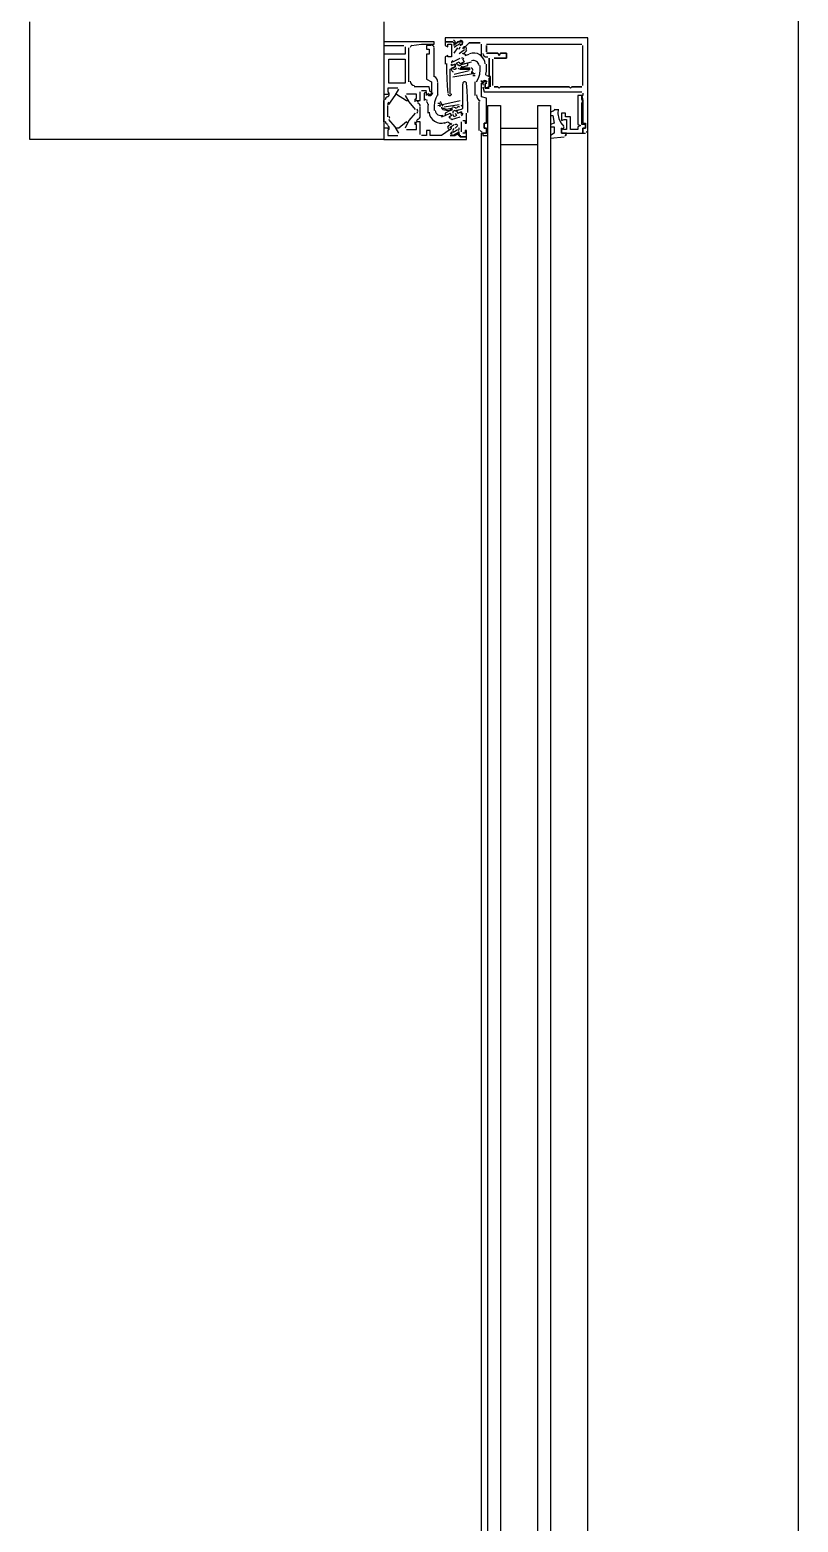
# Model space of a CAD drawing. Header units: millimetres. Extents: x 7649 to 34105, y 3983 to 25377.
# Drawn here: x 8282 to 8607, y 17696 to 18327 of the extents above; entities that cross this region are included whole.
import ezdxf

# ---------------------------------------------------------------- set-up
doc = ezdxf.new("R2010")
doc.units = ezdxf.units.MM

msp = doc.modelspace()

# ---------------------------------------------------------------- linework, layer by layer
at = {"layer": 'GEOMETRY', "color": 7}
for p, q in [((8606.71944, 19536.48056), (8606.71944, 14604.64722)), ((8452.73194, 18322.04306), (8431.56528, 18322.04306)), ((8431.56528, 18322.04306), (8431.56528, 18320.45556)), ((8431.56528, 18320.45556), (8440.03194, 18320.45556)), ((8440.56111, 18319.92639), (8440.56111, 18316.75139)), ((8442.14861, 18305.10972), (8442.14861, 18319.39722)), ((8442.73223, 18319.95111), (8442.67778, 18319.66181)), ((8442.8824, 18320.19376), (8442.73223, 18319.95111)), ((8443.10851, 18320.36784), (8442.8824, 18320.19376)), ((8443.39077, 18320.45144), (8443.10851, 18320.36784)), ((8443.20694, 18320.45556), (8447.44028, 18320.98472)), ((8447.44028, 18320.98472), (8452.73194, 18320.98472)), ((8451.67361, 18320.45556), (8449.55694, 18320.45556)), ((8449.55694, 18320.45556), (8449.55694, 18318.86806)), ((8449.55694, 18318.86806), (8450.61528, 18318.86806)), ((8450.61528, 18318.86806), (8450.61528, 18316.75139)), ((8452.24716, 18320.39318), (8451.93819, 18320.45556)), ((8452.49946, 18320.22307), (8452.24716, 18320.39318)), ((8452.66957, 18319.97077), (8452.49946, 18320.22307)), ((8452.73194, 18319.66181), (8452.66957, 18319.97077)), ((8452.73194, 18320.98472), (8452.73194, 18322.04306)), ((8452.73194, 18307.22639), (8452.73194, 18319.39722)), ((8517.81944, 18323.63056), (8457.49444, 18323.63056)), ((8457.49444, 18323.63056), (8457.49444, 18322.04306)), ((8457.49444, 18322.04306), (8460.66944, 18322.04306)), ((8460.66944, 18322.04306), (8457.49444, 18322.04306)), ((8457.49444, 18322.04306), (8457.49444, 18320.45556)), ((8457.49444, 18320.45556), (8458.55278, 18319.92639)), ((8458.55278, 18319.92639), (8458.55278, 18320.98472)), ((8458.55278, 18320.98472), (8460.14028, 18320.98472)), ((8460.14028, 18320.98472), (8460.14028, 18315.69306)), ((8460.66944, 18322.04306), (8461.72778, 18320.98472)), ((8461.24299, 18322.50985), (8460.93403, 18322.57222)), ((8461.72778, 18320.98472), (8461.19861, 18321.51389)), ((8461.19861, 18321.51389), (8461.19861, 18320.45556)), ((8461.19861, 18320.45556), (8461.19861, 18321.51389)), ((8461.19861, 18317.28056), (8462.78611, 18319.39722)), ((8461.19861, 18317.28056), (8462.78611, 18319.39722)), ((8461.78027, 18321.25142), (8461.21799, 18320.86161)), ((8461.78027, 18321.25142), (8461.21799, 18320.86161)), ((8461.49529, 18322.33974), (8461.24299, 18322.50985)), ((8461.84762, 18320.0108), (8461.28479, 18319.59142)), ((8461.84762, 18320.0108), (8461.28479, 18319.59142)), ((8461.6654, 18322.08744), (8461.49529, 18322.33974)), ((8461.72778, 18321.77847), (8461.6654, 18322.08744)), ((8462.78611, 18322.04306), (8461.72778, 18320.98472)), ((8461.72778, 18320.98472), (8462.78611, 18322.04306)), ((8462.35515, 18321.62202), (8461.78027, 18321.25142)), ((8462.35515, 18321.62202), (8461.78027, 18321.25142)), ((8462.42511, 18320.40933), (8461.84762, 18320.0108)), ((8462.42511, 18320.40933), (8461.84762, 18320.0108)), ((8462.94215, 18321.97312), (8462.35515, 18321.62202)), ((8462.94215, 18321.97312), (8462.35515, 18321.62202)), ((8463.01671, 18320.78662), (8462.42511, 18320.40933)), ((8463.01671, 18320.78662), (8462.42511, 18320.40933)), ((8464.90278, 18322.04306), (8462.78611, 18322.04306)), ((8462.78611, 18322.04306), (8464.90278, 18322.04306)), ((8463.54078, 18322.30441), (8462.94215, 18321.97312)), ((8463.54078, 18322.30441), (8462.94215, 18321.97312)), ((8463.62182, 18321.14229), (8463.01671, 18320.78662)), ((8463.62182, 18321.14229), (8463.01671, 18320.78662)), ((8463.30787, 18317.08829), (8463.89447, 18317.47373)), ((8463.30787, 18317.08829), (8463.89447, 18317.47373)), ((8463.31528, 18318.86806), (8463.84444, 18319.92639)), ((8463.31528, 18318.86806), (8463.84444, 18319.92639)), ((8463.99263, 18322.56372), (8463.7364, 18322.47932)), ((8463.99263, 18322.56372), (8463.7364, 18322.47932)), ((8463.79001, 18321.05165), (8464.05185, 18320.9867)), ((8463.79001, 18321.05165), (8464.05185, 18320.9867)), ((8463.84444, 18320.45556), (8464.90278, 18320.98472)), ((8463.84444, 18320.45556), (8464.90278, 18320.98472)), ((8463.89447, 18317.47373), (8464.46649, 18317.88009)), ((8463.89447, 18317.47373), (8464.46649, 18317.88009)), ((8464.25528, 18322.55863), (8463.99263, 18322.56372)), ((8464.25528, 18322.55863), (8463.99263, 18322.56372)), ((8464.05185, 18320.9867), (8464.31338, 18321.01148)), ((8464.05185, 18320.9867), (8464.31338, 18321.01148)), ((8464.50194, 18322.46825), (8464.25528, 18322.55863)), ((8464.50194, 18322.46825), (8464.25528, 18322.55863)), ((8464.31338, 18321.01148), (8464.55256, 18321.12011)), ((8464.31338, 18321.01148), (8464.55256, 18321.12011)), ((8464.46649, 18317.88009), (8465.02336, 18318.30696)), ((8464.46649, 18317.88009), (8465.02336, 18318.30696)), ((8464.71019, 18322.29678), (8464.50194, 18322.46825)), ((8464.71019, 18322.29678), (8464.50194, 18322.46825)), ((8464.55256, 18321.12011), (8464.74737, 18321.30671)), ((8464.55256, 18321.12011), (8464.74737, 18321.30671)), ((8464.84914, 18322.06554), (8464.71019, 18322.29678)), ((8464.84914, 18322.06554), (8464.71019, 18322.29678)), ((8464.74737, 18321.30671), (8464.86858, 18321.54772)), ((8464.74737, 18321.30671), (8464.86858, 18321.54772)), ((8464.90222, 18321.80826), (8464.84914, 18322.06554)), ((8464.90222, 18321.80826), (8464.84914, 18322.06554)), ((8464.86858, 18321.54772), (8464.90222, 18321.80826)), ((8464.86858, 18321.54772), (8464.90222, 18321.80826)), ((8464.93295, 18319.34972), (8464.90443, 18319.08146)), ((8464.93295, 18319.34972), (8464.90443, 18319.08146)), ((8465.04568, 18319.587), (8464.93295, 18319.34972)), ((8465.04568, 18319.587), (8464.93295, 18319.34972)), ((8465.02336, 18318.30696), (8465.56455, 18318.75392)), ((8465.02336, 18318.30696), (8465.56455, 18318.75392)), ((8465.22957, 18319.7746), (8465.04568, 18319.587)), ((8465.22957, 18319.7746), (8465.04568, 18319.587)), ((8465.47156, 18319.89384), (8465.22957, 18319.7746)), ((8465.47156, 18319.89384), (8465.22957, 18319.7746)), ((8465.32832, 18317.2034), (8465.77167, 18317.55031)), ((8465.32832, 18317.2034), (8465.77167, 18317.55031)), ((8467.54861, 18321.51389), (8465.43194, 18319.39722)), ((8465.43194, 18319.39722), (8467.54861, 18321.51389)), ((8465.46911, 18319.3727), (8465.43502, 18319.20241)), ((8465.46911, 18319.3727), (8465.43502, 18319.20241)), ((8465.53843, 18319.52976), (8465.46911, 18319.3727)), ((8465.53843, 18319.52976), (8465.46911, 18319.3727)), ((8465.73949, 18319.92531), (8465.47156, 18319.89384)), ((8465.73949, 18319.92531), (8465.47156, 18319.89384)), ((8465.63988, 18319.66824), (8465.53843, 18319.52976)), ((8465.63988, 18319.66824), (8465.53843, 18319.52976)), ((8465.77039, 18319.78282), (8465.63988, 18319.66824)), ((8465.77039, 18319.78282), (8465.63988, 18319.66824)), ((8465.99581, 18319.8678), (8465.73949, 18319.92531)), ((8465.99581, 18319.8678), (8465.73949, 18319.92531)), ((8465.77167, 18317.55031), (8466.20527, 18317.90934)), ((8465.77167, 18317.55031), (8466.20527, 18317.90934)), ((8466.21942, 18319.72993), (8465.99581, 18319.8678)), ((8466.21942, 18319.72993), (8465.99581, 18319.8678)), ((8466.20527, 18317.90934), (8466.62886, 18318.28028)), ((8466.20527, 18317.90934), (8466.62886, 18318.28028)), ((8466.38919, 18319.52027), (8466.21942, 18319.72993)), ((8466.38919, 18319.52027), (8466.21942, 18319.72993)), ((8466.22766, 18318.54278), (8466.39461, 18318.75468)), ((8466.22766, 18318.54278), (8466.39461, 18318.75468)), ((8466.47909, 18319.26592), (8466.38919, 18319.52027)), ((8466.47909, 18319.26592), (8466.38919, 18319.52027)), ((8466.39461, 18318.75468), (8466.47966, 18319.00323)), ((8466.39461, 18318.75468), (8466.47966, 18319.00323)), ((8466.47966, 18319.00323), (8466.47909, 18319.26592)), ((8466.47966, 18319.00323), (8466.47909, 18319.26592)), ((8472.31111, 18321.51389), (8467.54861, 18321.51389)), ((8467.54861, 18321.51389), (8472.31111, 18321.51389)), ((8472.84028, 18316.75139), (8472.84028, 18320.98472)), ((8472.84028, 18316.75139), (8472.84028, 18320.98472)), ((8474.95694, 18320.98472), (8515.17361, 18320.98472)), ((8474.95694, 18320.98472), (8515.17361, 18320.98472)), ((8474.95694, 18317.80972), (8474.95694, 18320.45556)), ((8474.95694, 18320.45556), (8474.95694, 18317.80972)), ((8515.70278, 18303.52222), (8515.70278, 18320.45556)), ((8515.70278, 18303.52222), (8515.70278, 18320.45556)), ((8517.81944, 18284.47222), (8517.81944, 18323.63056)), ((8440.56111, 18316.75139), (8431.56528, 18316.75139)), ((8431.56528, 18316.75139), (8431.56528, 18299.81806)), ((8450.61528, 18316.75139), (8449.55694, 18316.75139)), ((8449.55694, 18316.75139), (8449.55694, 18306.16806)), ((8458.55278, 18316.22222), (8457.49444, 18315.69306)), ((8457.49444, 18315.69306), (8457.49444, 18312.51806)), ((8458.02361, 18312.78264), (8458.06078, 18309.64987)), ((8458.55278, 18315.69306), (8458.55278, 18316.22222)), ((8460.14028, 18315.69306), (8458.55278, 18315.69306)), ((8459.61111, 18310.40139), (8461.72778, 18311.45972)), ((8460.14028, 18312.51806), (8460.14028, 18311.98889)), ((8460.14028, 18311.98889), (8461.72778, 18312.51806)), ((8461.72778, 18312.51806), (8460.14028, 18311.98889)), ((8460.14028, 18311.98889), (8460.14028, 18312.51806)), ((8461.72778, 18311.45972), (8460.14028, 18310.93056)), ((8460.21464, 18313.64725), (8460.14109, 18313.35198)), ((8460.21464, 18313.64725), (8460.14109, 18313.35198)), ((8460.14109, 18313.35198), (8460.18815, 18313.04032)), ((8460.14109, 18313.35198), (8460.18815, 18313.04032)), ((8460.39355, 18313.89339), (8460.21464, 18313.64725)), ((8460.39355, 18313.89339), (8460.21464, 18313.64725)), ((8460.66254, 18314.05768), (8460.39355, 18313.89339)), ((8460.66254, 18314.05768), (8460.39355, 18313.89339)), ((8460.66944, 18313.57639), (8463.84444, 18315.16389)), ((8460.66944, 18313.57639), (8463.84444, 18315.16389)), ((8461.72778, 18312.51806), (8461.72778, 18311.45972)), ((8461.72778, 18311.45972), (8461.72778, 18312.51806)), ((8462.25694, 18313.04722), (8463.31528, 18313.57639)), ((8462.78611, 18311.98889), (8462.25694, 18313.04722)), ((8462.83398, 18312.51115), (8462.99827, 18312.24216)), ((8462.99827, 18312.24216), (8463.24442, 18312.06325)), ((8463.24442, 18312.06325), (8463.53968, 18311.9897)), ((8463.31528, 18313.57639), (8463.84444, 18312.51806)), ((8463.53968, 18311.9897), (8463.85135, 18312.03676)), ((8463.85135, 18312.03676), (8464.12034, 18312.20105)), ((8464.12034, 18312.20105), (8464.29925, 18312.44719)), ((8464.15872, 18311.6209), (8464.33107, 18311.52153)), ((8464.29925, 18312.44719), (8464.3728, 18312.74246)), ((8464.3728, 18312.74246), (8464.32574, 18313.05413)), ((8464.33107, 18311.52153), (8464.51977, 18311.46861)), ((8464.67837, 18315.16308), (8464.36671, 18315.11602)), ((8464.67837, 18315.16308), (8464.36671, 18315.11602)), ((8464.37361, 18313.04722), (8465.43194, 18313.57639)), ((8465.43194, 18313.57639), (8464.37361, 18313.04722)), ((8464.90278, 18312.51806), (8464.37361, 18313.04722)), ((8464.37361, 18313.04722), (8464.90278, 18312.51806)), ((8464.51977, 18311.46861), (8464.71569, 18311.4635)), ((8464.97364, 18315.08952), (8464.67837, 18315.16308)), ((8464.97364, 18315.08952), (8464.67837, 18315.16308)), ((8464.71569, 18311.4635), (8464.90968, 18311.5076)), ((8465.19939, 18316.97887), (8464.73831, 18317.12882)), ((8465.19939, 18316.97887), (8464.73831, 18317.12882)), ((8464.87547, 18316.86881), (8465.32832, 18317.2034)), ((8464.87547, 18316.86881), (8465.32832, 18317.2034)), ((8465.43194, 18313.57639), (8464.90278, 18314.63472)), ((8464.90278, 18314.63472), (8465.43194, 18313.57639)), ((8464.90278, 18312.51806), (8468.60694, 18313.57639)), ((8467.01944, 18313.04722), (8464.90278, 18312.51806)), ((8464.90278, 18311.45972), (8467.01944, 18311.98889)), ((8465.21978, 18314.91062), (8464.97364, 18315.08952)), ((8465.21978, 18314.91062), (8464.97364, 18315.08952)), ((8465.64041, 18316.78081), (8465.19939, 18316.97887)), ((8465.64041, 18316.78081), (8465.19939, 18316.97887)), ((8465.38407, 18314.64163), (8465.21978, 18314.91062)), ((8465.38407, 18314.64163), (8465.21978, 18314.91062)), ((8466.05762, 18316.53656), (8465.64041, 18316.78081)), ((8466.05762, 18316.53656), (8465.64041, 18316.78081)), ((8465.96111, 18316.22222), (8467.54861, 18316.75139)), ((8465.96111, 18316.22222), (8467.54861, 18316.75139)), ((8466.44729, 18316.24806), (8466.05762, 18316.53656)), ((8466.44729, 18316.24806), (8466.05762, 18316.53656)), ((8467.01944, 18311.98889), (8467.01944, 18313.04722)), ((8468.80218, 18317.24485), (8467.68128, 18316.97736)), ((8468.80218, 18317.24485), (8467.68128, 18316.97736)), ((8469.10867, 18314.0876), (8468.58623, 18313.96194)), ((8469.94006, 18317.25154), (8468.80218, 18317.24485)), ((8469.94006, 18317.25154), (8468.80218, 18317.24485)), ((8469.63944, 18314.09356), (8469.10867, 18314.0876)), ((8470.15834, 18313.98183), (8469.63944, 18314.09356)), ((8471.05031, 18317.00224), (8469.94006, 18317.25154)), ((8471.05031, 18317.00224), (8469.94006, 18317.25154)), ((8470.6452, 18313.75446), (8470.15834, 18313.98183)), ((8471.06872, 18313.42376), (8470.6452, 18313.75446)), ((8472.08834, 18316.50178), (8471.05031, 18317.00224)), ((8472.08834, 18316.50178), (8471.05031, 18317.00224)), ((8471.40372, 18313.01203), (8471.06872, 18313.42376)), ((8471.63923, 18312.53634), (8471.40372, 18313.01203)), ((8471.76429, 18312.01375), (8471.63923, 18312.53634)), ((8472.98519, 18315.77817), (8472.08834, 18316.50178)), ((8472.98519, 18315.77817), (8472.08834, 18316.50178)), ((8472.30034, 18310.18239), (8472.23067, 18311.98458)), ((8472.84028, 18315.69306), (8472.84028, 18316.75139)), ((8473.68602, 18314.8817), (8472.98519, 18315.77817)), ((8473.68602, 18314.8817), (8472.98519, 18315.77817)), ((8473.36944, 18317.01597), (8473.47341, 18316.50103)), ((8473.36944, 18317.01597), (8473.47341, 18316.50103)), ((8473.47341, 18316.50103), (8473.75692, 18316.08053)), ((8473.47341, 18316.50103), (8473.75692, 18316.08053)), ((8474.16737, 18313.85062), (8473.68602, 18314.8817)), ((8474.16737, 18313.85062), (8473.68602, 18314.8817)), ((8473.75692, 18316.08053), (8474.17742, 18315.79702)), ((8473.75692, 18316.08053), (8474.17742, 18315.79702)), ((8474.40579, 18312.72319), (8474.16737, 18313.85062)), ((8474.40579, 18312.72319), (8474.16737, 18313.85062)), ((8474.17742, 18315.79702), (8474.69236, 18315.69306)), ((8474.17742, 18315.79702), (8474.69236, 18315.69306)), ((8474.42778, 18315.69306), (8475.48611, 18315.69306)), ((8474.42778, 18315.69306), (8475.48611, 18315.69306)), ((8474.9506, 18311.63268), (8474.89097, 18312.60428)), ((8474.9506, 18311.63268), (8474.89097, 18312.60428)), ((8474.94746, 18310.66027), (8474.9506, 18311.63268)), ((8474.94746, 18310.66027), (8474.9506, 18311.63268)), ((8474.95694, 18317.28056), (8479.71944, 18317.28056)), ((8479.71944, 18317.28056), (8474.95694, 18317.28056)), ((8476.01528, 18307.75556), (8476.01528, 18315.16389)), ((8476.01528, 18315.16389), (8476.01528, 18307.75556)), ((8477.60278, 18303.52222), (8477.60278, 18314.63472)), ((8477.60278, 18303.52222), (8477.60278, 18314.63472)), ((8483.42361, 18315.16389), (8478.13194, 18315.16389)), ((8478.13194, 18315.16389), (8483.42361, 18315.16389)), ((8479.71944, 18317.28056), (8480.24861, 18316.22222)), ((8480.24861, 18316.22222), (8479.71944, 18317.28056)), ((8480.24861, 18316.22222), (8480.77778, 18317.28056)), ((8480.77778, 18317.28056), (8480.24861, 18316.22222)), ((8480.77778, 18317.28056), (8483.42361, 18317.28056)), ((8483.42361, 18317.28056), (8480.77778, 18317.28056)), ((8483.42361, 18317.28056), (8483.42361, 18315.16389)), ((8483.42361, 18315.16389), (8483.42361, 18317.28056)), ((8442.67778, 18305.37431), (8442.82332, 18304.65339)), ((8449.55694, 18306.16806), (8451.67361, 18305.10972)), ((8451.67361, 18305.10972), (8451.67361, 18300.34722)), ((8453.44211, 18306.92781), (8452.81581, 18307.39298)), ((8453.9155, 18306.32437), (8453.44211, 18306.92781)), ((8454.21495, 18305.61827), (8453.9155, 18306.32437)), ((8454.31944, 18304.84514), (8454.21495, 18305.61827)), ((8458.06078, 18309.64987), (8458.17226, 18306.51931)), ((8458.17226, 18306.51931), (8458.35798, 18303.39228)), ((8459.61111, 18299.81806), (8459.61111, 18310.40139)), ((8460.16628, 18310.33855), (8460.14222, 18310.08134)), ((8460.14222, 18310.08134), (8460.20191, 18309.82999)), ((8460.2683, 18310.56907), (8460.16628, 18310.33855)), ((8460.20191, 18309.82999), (8460.33507, 18309.61595)), ((8460.43736, 18310.75605), (8460.2683, 18310.56907)), ((8460.33507, 18309.61595), (8460.52855, 18309.45436)), ((8460.66254, 18310.88268), (8460.43736, 18310.75605)), ((8460.52855, 18309.45436), (8460.76919, 18309.36036)), ((8460.66944, 18307.22639), (8470.19444, 18308.81389)), ((8460.91411, 18310.62195), (8461.08407, 18310.49776)), ((8461.08407, 18310.49776), (8461.27729, 18310.42346)), ((8461.19861, 18308.28472), (8467.54861, 18309.87222)), ((8461.27729, 18310.42346), (8461.48315, 18310.40162)), ((8461.48315, 18310.40162), (8461.69102, 18310.43479)), ((8461.69102, 18310.43479), (8461.88288, 18310.52139)), ((8461.88288, 18310.52139), (8462.04281, 18310.65284)), ((8462.04281, 18310.65284), (8462.16334, 18310.82114)), ((8462.16334, 18310.82114), (8462.237, 18311.01833)), ((8462.78611, 18310.93056), (8463.84444, 18310.40139)), ((8464.90278, 18310.93056), (8463.84444, 18310.93056)), ((8463.84444, 18310.40139), (8465.96111, 18310.40139)), ((8465.96111, 18310.93056), (8464.90278, 18310.93056)), ((8465.12218, 18304.86385), (8464.96142, 18304.61585)), ((8465.36232, 18305.03612), (8465.12218, 18304.86385)), ((8465.6591, 18305.10884), (8465.36232, 18305.03612)), ((8465.96141, 18305.0644), (8465.6591, 18305.10884)), ((8468.07778, 18310.93056), (8465.96111, 18310.93056)), ((8465.96111, 18310.40139), (8468.07778, 18310.40139)), ((8466.21671, 18304.91551), (8465.96141, 18305.0644)), ((8466.40012, 18304.68376), (8466.21671, 18304.91551)), ((8468.60801, 18310.88479), (8468.44881, 18310.92339)), ((8468.60694, 18308.81389), (8469.13611, 18309.87222)), ((8468.75445, 18310.8152), (8468.60801, 18310.88479)), ((8468.62483, 18309.24603), (8468.6107, 18309.0008)), ((8468.6107, 18309.0008), (8468.67467, 18308.75765)), ((8468.71316, 18309.47523), (8468.62483, 18309.24603)), ((8468.87177, 18309.67032), (8468.71316, 18309.47523)), ((8468.88371, 18310.71731), (8468.75445, 18310.8152)), ((8468.99134, 18310.59382), (8468.88371, 18310.71731)), ((8469.07134, 18310.45087), (8468.99134, 18310.59382)), ((8469.11994, 18310.29619), (8469.07134, 18310.45087)), ((8469.11881, 18309.97196), (8469.13611, 18310.13486)), ((8469.13611, 18310.13486), (8469.11994, 18310.29619)), ((8469.13611, 18307.75556), (8470.19444, 18307.75556)), ((8469.15341, 18309.24331), (8469.15027, 18308.92813)), ((8469.15027, 18308.92813), (8469.26427, 18308.646)), ((8469.26427, 18308.646), (8469.47575, 18308.42721)), ((8469.47575, 18308.42721), (8469.76502, 18308.30203)), ((8470.19444, 18299.28889), (8470.19444, 18305.10972)), ((8470.75812, 18305.07298), (8471.55633, 18306.69026)), ((8471.55633, 18306.69026), (8472.07298, 18308.40551)), ((8472.07298, 18308.40551), (8472.30034, 18310.18239)), ((8472.84028, 18305.10972), (8472.84028, 18305.63889)), ((8473.09601, 18305.09778), (8472.9073, 18304.73201)), ((8473.38786, 18305.38799), (8473.09601, 18305.09778)), ((8473.76433, 18305.57733), (8473.38786, 18305.38799)), ((8473.5969, 18304.87229), (8473.44283, 18304.64933)), ((8473.81057, 18305.0271), (8473.5969, 18304.87229)), ((8474.18121, 18305.63886), (8473.76433, 18305.57733)), ((8474.06313, 18305.10348), (8473.81057, 18305.0271)), ((8474.33386, 18305.09116), (8474.06313, 18305.10348)), ((8474.58686, 18305.56921), (8474.18121, 18305.63886)), ((8474.58474, 18304.98863), (8474.33386, 18305.09116)), ((8474.43849, 18308.67931), (8474.4423, 18308.39758)), ((8474.43849, 18308.67931), (8474.4423, 18308.39758)), ((8474.4423, 18308.39758), (8474.54028, 18308.14196)), ((8474.4423, 18308.39758), (8474.54028, 18308.14196)), ((8474.54028, 18308.14196), (8474.7191, 18307.93467)), ((8474.54028, 18308.14196), (8474.7191, 18307.93467)), ((8474.78186, 18304.81325), (8474.58474, 18304.98863)), ((8474.95156, 18305.37844), (8474.58686, 18305.56921)), ((8474.7191, 18307.93467), (8474.96547, 18307.79799)), ((8474.7191, 18307.93467), (8474.96547, 18307.79799)), ((8474.75331, 18308.72516), (8474.88166, 18309.69008)), ((8474.75331, 18308.72516), (8474.88166, 18309.69008)), ((8474.88166, 18309.69008), (8474.94746, 18310.66027)), ((8474.88166, 18309.69008), (8474.94746, 18310.66027)), ((8475.24559, 18305.07658), (8474.95156, 18305.37844)), ((8475.56481, 18307.45702), (8475.27277, 18307.57167)), ((8475.56481, 18307.45702), (8475.27277, 18307.57167)), ((8475.84463, 18307.31656), (8475.56481, 18307.45702)), ((8475.84463, 18307.31656), (8475.56481, 18307.45702)), ((8476.11051, 18307.15123), (8475.84463, 18307.31656)), ((8476.11051, 18307.15123), (8475.84463, 18307.31656)), ((8476.54444, 18307.22639), (8476.01528, 18307.75556)), ((8476.01528, 18307.75556), (8476.54444, 18307.22639)), ((8476.01528, 18302.99306), (8476.01528, 18306.69722)), ((8476.01528, 18302.99306), (8476.01528, 18306.69722)), ((8476.36075, 18306.962), (8476.11051, 18307.15123)), ((8476.36075, 18306.962), (8476.11051, 18307.15123)), ((8476.54444, 18302.99306), (8476.54444, 18307.22639)), ((8476.54444, 18307.22639), (8476.54444, 18302.99306)), ((8431.56528, 18299.81806), (8433.15278, 18299.81806)), ((8432.74463, 18298.5761), (8432.4012, 18298.28388)), ((8433.1792, 18298.73811), (8432.74463, 18298.5761)), ((8433.03109, 18298.77269), (8433.24566, 18298.84474)), ((8437.38611, 18302.46389), (8433.15278, 18302.46389)), ((8433.15278, 18302.46389), (8433.15278, 18300.87639)), ((8433.15278, 18300.87639), (8433.68194, 18300.34722)), ((8433.15278, 18299.81806), (8433.68194, 18300.34722)), ((8433.24566, 18298.84474), (8433.42797, 18298.97151)), ((8433.42797, 18298.97151), (8433.56808, 18299.14379)), ((8433.56808, 18299.14379), (8433.65604, 18299.35235)), ((8433.68194, 18300.34722), (8433.68194, 18299.28889)), ((8433.68194, 18295.58472), (8436.32778, 18299.28889)), ((8436.32778, 18299.28889), (8437.91528, 18301.93472)), ((8436.85694, 18299.81806), (8441.09028, 18297.17222)), ((8440.56111, 18299.28889), (8442.14861, 18296.64306)), ((8445.32361, 18299.81806), (8441.09028, 18299.81806)), ((8442.82332, 18304.65339), (8443.22024, 18304.06468)), ((8443.22024, 18304.06468), (8443.80895, 18303.66777)), ((8443.80895, 18303.66777), (8444.52986, 18303.52222)), ((8450.61528, 18302.99306), (8444.26528, 18302.99306)), ((8445.32361, 18298.23056), (8445.32361, 18299.81806)), ((8446.91111, 18297.17222), (8446.91111, 18300.87639)), ((8447.44028, 18301.40556), (8449.55694, 18301.40556)), ((8449.55694, 18300.87639), (8448.49861, 18300.34722)), ((8448.49861, 18300.34722), (8448.49861, 18297.17222)), ((8449.55694, 18299.28889), (8449.55694, 18300.87639)), ((8449.79746, 18299.8512), (8450.0915, 18299.54934)), ((8450.0915, 18299.54934), (8450.4562, 18299.35856)), ((8450.13071, 18300.34949), (8450.2445, 18300.13597)), ((8450.2445, 18300.13597), (8450.41312, 18299.96978)), ((8450.41312, 18299.96978), (8450.62321, 18299.86064)), ((8450.4562, 18299.35856), (8450.86185, 18299.28892)), ((8451.14444, 18300.87639), (8450.61528, 18302.99306)), ((8450.62321, 18299.86064), (8450.86142, 18299.81827)), ((8450.86142, 18299.81827), (8451.10134, 18299.84954)), ((8450.86185, 18299.28892), (8451.27873, 18299.35045)), ((8451.10134, 18299.84954), (8451.31628, 18299.9488)), ((8451.27873, 18299.35045), (8451.65519, 18299.53979)), ((8451.31628, 18299.9488), (8451.49244, 18300.10697)), ((8451.56814, 18301.00725), (8451.41701, 18301.19619)), ((8451.49244, 18300.10697), (8451.61602, 18300.31498)), ((8451.65411, 18300.78666), (8451.56814, 18301.00725)), ((8451.61602, 18300.31498), (8451.67129, 18300.55053)), ((8451.67129, 18300.55053), (8451.65411, 18300.78666)), ((8451.65519, 18299.53979), (8451.94705, 18299.83)), ((8451.94705, 18299.83), (8452.13576, 18300.19577)), ((8452.13576, 18300.19577), (8452.20278, 18300.61181)), ((8454.28493, 18299.8548), (8453.48673, 18298.23751)), ((8454.31944, 18299.28889), (8454.31944, 18304.58056)), ((8458.35798, 18303.39228), (8458.61788, 18300.27009)), ((8458.55635, 18300.00741), (8458.64312, 18299.7145)), ((8458.64312, 18299.7145), (8458.8266, 18299.48287)), ((8458.8266, 18299.48287), (8459.08192, 18299.33411)), ((8459.08192, 18299.33411), (8459.38418, 18299.28978)), ((8459.38418, 18299.28978), (8459.68089, 18299.36256)), ((8459.68089, 18299.36256), (8459.92095, 18299.53485)), ((8459.92095, 18299.53485), (8460.08166, 18299.78282)), ((8460.08166, 18299.78282), (8460.14028, 18300.08264)), ((8464.96142, 18304.61585), (8464.90278, 18304.31597)), ((8464.90278, 18293.99722), (8464.90278, 18304.05139)), ((8466.48675, 18304.39074), (8466.40012, 18304.68376)), ((8466.68912, 18301.47869), (8466.43236, 18304.58208)), ((8466.87259, 18298.37054), (8466.68912, 18301.47869)), ((8470.72361, 18299.55347), (8470.8281, 18298.78035)), ((8470.8281, 18298.78035), (8471.12755, 18298.07425)), ((8472.9073, 18304.73201), (8472.84028, 18304.31597)), ((8472.84028, 18298.75972), (8472.84028, 18304.58056)), ((8472.84028, 18298.75972), (8472.84028, 18304.05139)), ((8474.95694, 18298.23056), (8472.84028, 18298.75972)), ((8473.36944, 18302.99306), (8473.89861, 18300.87639)), ((8473.44283, 18304.64933), (8473.37259, 18304.38757)), ((8473.37259, 18304.38757), (8473.39289, 18304.1245)), ((8473.39289, 18304.1245), (8473.49813, 18303.88254)), ((8473.49813, 18303.88254), (8473.68275, 18303.68414)), ((8473.89861, 18300.87639), (8515.17361, 18300.87639)), ((8474.42778, 18304.58056), (8474.42778, 18302.46389)), ((8474.42778, 18302.46389), (8474.42778, 18304.05139)), ((8476.01528, 18302.99306), (8474.42778, 18302.46389)), ((8474.42778, 18302.46389), (8476.01528, 18302.99306)), ((8474.42778, 18302.46389), (8476.01528, 18302.46389)), ((8476.01528, 18302.46389), (8474.42778, 18302.46389)), ((8474.91076, 18304.58302), (8474.78186, 18304.81325)), ((8474.95694, 18304.31597), (8474.91076, 18304.58302)), ((8478.13194, 18302.99306), (8479.71944, 18302.99306)), ((8479.71944, 18302.99306), (8478.13194, 18302.99306)), ((8479.71944, 18302.99306), (8480.24861, 18302.46389)), ((8480.24861, 18302.46389), (8479.71944, 18302.99306)), ((8480.24861, 18302.46389), (8480.77778, 18302.99306)), ((8480.77778, 18302.99306), (8480.24861, 18302.46389)), ((8480.77778, 18302.99306), (8509.88194, 18302.99306)), ((8509.88194, 18302.99306), (8480.77778, 18302.99306)), ((8509.88194, 18302.99306), (8510.41111, 18302.46389)), ((8510.41111, 18302.46389), (8509.88194, 18302.99306)), ((8510.41111, 18302.46389), (8510.94028, 18302.99306)), ((8510.94028, 18302.99306), (8510.41111, 18302.46389)), ((8510.94028, 18302.99306), (8515.17361, 18302.99306)), ((8515.17361, 18302.99306), (8510.94028, 18302.99306)), ((8515.17361, 18299.28889), (8513.58611, 18299.28889)), ((8513.58611, 18299.28889), (8513.58611, 18287.11806)), ((8515.17361, 18297.70139), (8515.17361, 18299.28889)), ((8515.70278, 18299.28889), (8515.17361, 18299.28889)), ((8515.17361, 18299.28889), (8515.70278, 18297.17222)), ((8515.70278, 18300.34722), (8515.70278, 18299.28889)), ((8431.56528, 18288.17639), (8431.56528, 18297.17222)), ((8432.17558, 18297.89345), (8432.09444, 18297.43681)), ((8432.4012, 18298.28388), (8432.17558, 18297.89345)), ((8433.18112, 18295.64295), (8433.15278, 18295.32014)), ((8433.15278, 18290.29306), (8433.15278, 18295.05556)), ((8433.26448, 18295.95361), (8433.18112, 18295.64295)), ((8433.40032, 18296.24516), (8433.26448, 18295.95361)), ((8433.58611, 18296.51066), (8433.40032, 18296.24516)), ((8441.09028, 18297.17222), (8441.61944, 18297.17222)), ((8442.14861, 18296.64306), (8444.79444, 18293.46806)), ((8444.79444, 18297.70139), (8445.32361, 18298.23056)), ((8444.79444, 18297.70139), (8445.32361, 18297.17222)), ((8444.79444, 18296.64306), (8444.79444, 18297.70139)), ((8445.32361, 18297.17222), (8446.91111, 18297.17222)), ((8445.33059, 18297.33179), (8445.40281, 18297.09106)), ((8445.40281, 18297.09106), (8445.5427, 18296.88926)), ((8445.5427, 18296.88926), (8445.7375, 18296.73979)), ((8445.7754, 18293.12062), (8445.54326, 18293.52468)), ((8445.7375, 18296.73979), (8445.97447, 18296.65603)), ((8445.85278, 18292.67431), (8445.7754, 18293.12062)), ((8445.7754, 18292.22799), (8445.85278, 18292.67431)), ((8446.26092, 18295.93026), (8445.82635, 18296.09228)), ((8446.60436, 18295.63804), (8446.26092, 18295.93026)), ((8446.82998, 18295.24761), (8446.60436, 18295.63804)), ((8446.91111, 18294.79097), (8446.82998, 18295.24761)), ((8446.91111, 18290.29306), (8446.91111, 18294.52639)), ((8448.6823, 18297.96578), (8448.93255, 18297.77654)), ((8448.93255, 18297.77654), (8449.19843, 18297.61122)), ((8449.19843, 18297.61122), (8449.47825, 18297.47075)), ((8449.47825, 18297.47075), (8449.77029, 18297.35611)), ((8449.79479, 18296.46394), (8449.54841, 18296.60062)), ((8449.97361, 18296.25666), (8449.79479, 18296.46394)), ((8450.07158, 18296.00103), (8449.97361, 18296.25666)), ((8450.0754, 18295.71931), (8450.07158, 18296.00103)), ((8450.0956, 18293.73834), (8450.09246, 18292.76593)), ((8450.09246, 18292.76593), (8450.15209, 18291.79433)), ((8450.1614, 18294.70853), (8450.0956, 18293.73834)), ((8450.28975, 18295.67345), (8450.1614, 18294.70853)), ((8452.97007, 18296.52227), (8452.74271, 18294.74539)), ((8452.74271, 18294.74539), (8452.81238, 18292.9432)), ((8453.48673, 18298.23751), (8452.97007, 18296.52227)), ((8453.27877, 18292.91402), (8453.40382, 18292.39143)), ((8453.40382, 18292.39143), (8453.63933, 18291.91575)), ((8454.31944, 18295.05556), (8463.84444, 18297.17222)), ((8454.31944, 18296.11389), (8455.37778, 18296.11389)), ((8455.56731, 18296.50057), (8455.27804, 18296.62575)), ((8455.37778, 18294.52639), (8455.37778, 18295.58472)), ((8455.77878, 18296.28177), (8455.56731, 18296.50057)), ((8455.89279, 18295.99964), (8455.77878, 18296.28177)), ((8455.88964, 18295.68446), (8455.89279, 18295.99964)), ((8455.92425, 18294.42665), (8455.90694, 18294.26375)), ((8455.90694, 18294.26375), (8455.92311, 18294.10242)), ((8455.92311, 18294.10242), (8455.97172, 18293.94774)), ((8455.97172, 18293.94774), (8456.05171, 18293.80479)), ((8456.05171, 18293.80479), (8456.15935, 18293.6813)), ((8456.15935, 18293.6813), (8456.2886, 18293.58341)), ((8456.19002, 18294.74558), (8456.33598, 18294.93413)), ((8456.2886, 18293.58341), (8456.43504, 18293.51383)), ((8456.33598, 18294.93413), (8456.41823, 18295.15262)), ((8456.43345, 18295.38558), (8456.37828, 18295.61756)), ((8456.41823, 18295.15262), (8456.43345, 18295.38558)), ((8456.43504, 18293.51383), (8456.59425, 18293.47523)), ((8458.02361, 18293.46806), (8456.43611, 18293.99722)), ((8456.43611, 18293.46806), (8458.55278, 18292.93889)), ((8456.96528, 18294.52639), (8463.31528, 18295.58472)), ((8459.61111, 18292.93889), (8457.49444, 18291.88056)), ((8460.66944, 18293.99722), (8458.02361, 18293.46806)), ((8458.55278, 18292.93889), (8459.61111, 18292.93889)), ((8459.69622, 18293.45583), (8459.42321, 18293.38827)), ((8459.61111, 18292.93889), (8460.66944, 18293.46806)), ((8459.97428, 18293.46438), (8459.69622, 18293.45583)), ((8460.24798, 18293.4146), (8459.97428, 18293.46438)), ((8460.50791, 18293.30721), (8460.24798, 18293.4146)), ((8460.74381, 18292.48058), (8460.67026, 18292.18532)), ((8461.07662, 18294.42967), (8460.70473, 18294.50743)), ((8460.92271, 18292.72673), (8460.74381, 18292.48058)), ((8461.19171, 18292.89102), (8460.92271, 18292.72673)), ((8461.42927, 18294.29478), (8461.07662, 18294.42967)), ((8461.50337, 18292.93808), (8461.19171, 18292.89102)), ((8461.75616, 18294.10584), (8461.42927, 18294.29478)), ((8461.79864, 18292.86452), (8461.50337, 18292.93808)), ((8462.05079, 18293.86597), (8461.75616, 18294.10584)), ((8462.04478, 18292.68562), (8461.79864, 18292.86452)), ((8462.20907, 18292.41663), (8462.04478, 18292.68562)), ((8464.37361, 18293.46806), (8462.25694, 18292.93889)), ((8462.25694, 18292.93889), (8463.84444, 18293.46806)), ((8462.25694, 18292.93889), (8462.78611, 18291.88056)), ((8462.78611, 18291.88056), (8462.25694, 18292.93889)), ((8462.38659, 18294.16739), (8462.30479, 18294.00405)), ((8462.50189, 18294.30609), (8462.38659, 18294.16739)), ((8462.64551, 18294.41519), (8462.50189, 18294.30609)), ((8462.81228, 18294.48974), (8462.64551, 18294.41519)), ((8462.78611, 18291.88056), (8464.37361, 18292.40972)), ((8464.37361, 18292.40972), (8462.78611, 18291.88056)), ((8462.99168, 18294.5242), (8462.81228, 18294.48974)), ((8463.1719, 18294.51708), (8462.99168, 18294.5242)), ((8463.34587, 18294.46947), (8463.1719, 18294.51708)), ((8463.5065, 18294.38247), (8463.34587, 18294.46947)), ((8464.5145, 18294.94425), (8464.27387, 18295.03825)), ((8464.37361, 18292.40972), (8464.37361, 18291.35139)), ((8464.37361, 18291.35139), (8464.37361, 18292.40972)), ((8464.38052, 18293.51593), (8464.60569, 18293.64256)), ((8464.38052, 18293.51593), (8464.5944, 18293.6337)), ((8464.70798, 18294.78266), (8464.5145, 18294.94425)), ((8464.5944, 18293.6337), (8464.75923, 18293.80653)), ((8464.60569, 18293.64256), (8464.77475, 18293.82954)), ((8464.84115, 18294.56862), (8464.70798, 18294.78266)), ((8464.75923, 18293.80653), (8464.86527, 18294.02054)), ((8464.77475, 18293.82954), (8464.87678, 18294.06006)), ((8464.90084, 18294.31727), (8464.84115, 18294.56862)), ((8464.86527, 18294.02054), (8464.90278, 18294.26181)), ((8464.87678, 18294.06006), (8464.90084, 18294.31727)), ((8466.98272, 18295.25892), (8466.87259, 18298.37054)), ((8467.01944, 18292.14514), (8466.98272, 18295.25892)), ((8471.12755, 18298.07425), (8471.60094, 18297.4708)), ((8471.60094, 18297.4708), (8472.22725, 18297.00563)), ((8471.78194, 18284.47222), (8471.78194, 18296.64306)), ((8474.95694, 18287.64722), (8474.95694, 18298.23056)), ((8475.48611, 18293.99722), (8474.95694, 18293.99722)), ((8474.95694, 18293.99722), (8474.95694, 18287.64722)), ((8475.48611, 18282.35556), (8475.48611, 18293.99722)), ((8501.94444, 18292.40972), (8501.94444, 18290.82222)), ((8501.99677, 18292.42703), (8502.56718, 18292.54827)), ((8502.56718, 18292.54827), (8503.09701, 18292.77805)), ((8503.09701, 18292.77805), (8503.57104, 18293.10789)), ((8503.53194, 18293.46806), (8505.11944, 18293.46806)), ((8503.57104, 18293.10789), (8503.97411, 18293.52934)), ((8505.2284, 18293.4776), (8505.14464, 18291.50135)), ((8515.70278, 18296.64306), (8515.17361, 18297.70139)), ((8515.17361, 18296.11389), (8515.70278, 18296.64306)), ((8515.17361, 18287.11806), (8515.17361, 18296.11389)), ((8515.70278, 18297.17222), (8515.70278, 18287.64722)), ((8432.09444, 18288.44097), (8432.17558, 18287.98433)), ((8432.17558, 18287.98433), (8432.4012, 18287.5939)), ((8432.4012, 18287.5939), (8432.74463, 18287.30168)), ((8432.74463, 18287.30168), (8433.1792, 18287.13967)), ((8433.25214, 18286.50057), (8433.03109, 18286.57592)), ((8433.43824, 18286.3674), (8433.25214, 18286.50057)), ((8433.57867, 18286.18672), (8433.43824, 18286.3674)), ((8433.66271, 18285.96883), (8433.57867, 18286.18672)), ((8433.68194, 18290.55764), (8433.70219, 18290.32706)), ((8436.32778, 18286.05972), (8433.68194, 18289.23472)), ((8433.68194, 18286.05972), (8433.68194, 18285.00139)), ((8433.70219, 18290.32706), (8433.76173, 18290.10516)), ((8433.76173, 18290.10516), (8433.85876, 18289.89691)), ((8433.85876, 18289.89691), (8433.99146, 18289.70726)), ((8437.91528, 18283.41389), (8436.32778, 18286.05972)), ((8441.09028, 18288.17639), (8437.91528, 18285.53056)), ((8442.14861, 18288.70556), (8440.56111, 18285.53056)), ((8441.61944, 18287.64722), (8441.09028, 18288.17639)), ((8444.79444, 18291.88056), (8442.14861, 18288.70556)), ((8445.32361, 18288.17639), (8444.79444, 18287.11806)), ((8444.79444, 18287.11806), (8444.79444, 18288.17639)), ((8445.32361, 18287.11806), (8444.79444, 18287.11806)), ((8446.91111, 18288.17639), (8445.32361, 18288.17639)), ((8445.32361, 18285.00139), (8445.32361, 18287.11806)), ((8445.39564, 18288.77151), (8445.32791, 18288.52347)), ((8445.53494, 18288.98025), (8445.39564, 18288.77151)), ((8445.73236, 18289.13517), (8445.53494, 18288.98025)), ((8445.54326, 18291.82393), (8445.7754, 18292.22799)), ((8445.97447, 18289.22175), (8445.73236, 18289.13517)), ((8445.82635, 18289.25633), (8446.26092, 18289.41835)), ((8446.26092, 18289.41835), (8446.60436, 18289.71057)), ((8446.60436, 18289.71057), (8446.82998, 18290.101)), ((8446.82998, 18290.101), (8446.91111, 18290.55764)), ((8446.91111, 18282.88472), (8446.91111, 18288.17639)), ((8450.63727, 18292.20459), (8450.87569, 18291.07715)), ((8450.87569, 18291.07715), (8451.35704, 18290.04608)), ((8451.35704, 18290.04608), (8452.05787, 18289.14961)), ((8452.05787, 18289.14961), (8452.95472, 18288.426)), ((8452.95472, 18288.426), (8453.99274, 18287.92553)), ((8453.63933, 18291.91575), (8453.97433, 18291.50402)), ((8453.97433, 18291.50402), (8454.39785, 18291.17331)), ((8453.99274, 18287.92553), (8455.103, 18287.67624)), ((8454.39785, 18291.17331), (8454.88472, 18290.94595)), ((8454.88472, 18290.94595), (8455.40362, 18290.83422)), ((8455.103, 18287.67624), (8456.24088, 18287.68293)), ((8455.40362, 18290.83422), (8455.93438, 18290.84017)), ((8455.90694, 18290.29306), (8457.49444, 18290.82222)), ((8455.93438, 18290.84017), (8456.45682, 18290.96584)), ((8456.24088, 18287.68293), (8457.36178, 18287.95041)), ((8456.96528, 18287.64722), (8458.55278, 18288.17639)), ((8457.49444, 18291.88056), (8457.49444, 18290.82222)), ((8457.49444, 18290.82222), (8459.61111, 18291.88056)), ((8458.83779, 18286.48927), (8458.41419, 18286.11833)), ((8458.64845, 18286.1731), (8458.5634, 18285.92455)), ((8458.59577, 18288.15055), (8458.98543, 18287.86205)), ((8458.8154, 18286.385), (8458.64845, 18286.1731)), ((8459.27138, 18286.8483), (8458.83779, 18286.48927)), ((8458.98543, 18287.86205), (8459.40265, 18287.6178)), ((8459.08194, 18290.29306), (8460.14028, 18290.82222)), ((8460.14028, 18290.82222), (8459.08194, 18290.29306)), ((8459.61111, 18289.76389), (8459.08194, 18290.29306)), ((8459.08194, 18290.29306), (8459.61111, 18289.76389)), ((8459.71473, 18287.19521), (8459.27138, 18286.8483)), ((8459.40265, 18287.6178), (8459.84366, 18287.41974)), ((8459.91273, 18286.00592), (8459.47851, 18285.64469)), ((8460.14028, 18290.82222), (8459.61111, 18291.88056)), ((8459.61111, 18291.88056), (8460.14028, 18290.82222)), ((8459.65898, 18289.75698), (8459.82327, 18289.48799)), ((8460.16759, 18287.5298), (8459.71473, 18287.19521)), ((8459.82327, 18289.48799), (8460.06942, 18289.30909)), ((8459.84366, 18287.41974), (8460.30474, 18287.26979)), ((8460.35723, 18286.35421), (8459.91273, 18286.00592)), ((8460.06942, 18289.30909), (8460.36468, 18289.23553)), ((8460.14028, 18289.23472), (8463.84444, 18290.29306)), ((8460.81172, 18286.68937), (8460.35723, 18286.35421)), ((8460.36468, 18289.23553), (8460.67635, 18289.2826)), ((8461.19861, 18290.29306), (8460.66944, 18291.35139)), ((8460.67026, 18292.18532), (8460.71732, 18291.87365)), ((8461.27592, 18287.01116), (8460.81172, 18286.68937)), ((8462.25694, 18290.82222), (8461.19861, 18290.29306)), ((8461.83702, 18287.1029), (8461.54973, 18286.98318)), ((8461.72778, 18291.88056), (8462.25694, 18290.82222)), ((8461.72778, 18285.53056), (8462.78611, 18286.58889)), ((8462.13772, 18287.10463), (8461.83702, 18287.1029)), ((8462.41763, 18286.99474), (8462.13772, 18287.10463)), ((8462.64254, 18286.77961), (8462.41763, 18286.99474)), ((8464.37361, 18283.94306), (8464.37361, 18288.17639)), ((8464.38052, 18290.8701), (8464.64951, 18291.03438)), ((8464.64951, 18291.03438), (8464.82841, 18291.28053)), ((8464.82841, 18291.28053), (8464.90197, 18291.57579)), ((8464.90197, 18291.57579), (8464.8549, 18291.88746)), ((8464.90278, 18288.70556), (8465.96111, 18288.70556)), ((8465.96111, 18288.70556), (8465.96111, 18287.64722)), ((8465.96111, 18287.64722), (8466.49028, 18287.64722)), ((8466.49028, 18287.64722), (8466.49028, 18291.88056)), ((8474.95694, 18287.64722), (8473.89861, 18287.64722)), ((8473.89861, 18287.64722), (8473.89861, 18285.53056)), ((8473.89861, 18285.53056), (8473.89861, 18287.64722)), ((8473.89861, 18287.64722), (8474.95694, 18287.64722)), ((8501.94444, 18290.82222), (8503.00278, 18290.82222)), ((8503.53194, 18287.64722), (8501.94444, 18287.11806)), ((8501.94444, 18287.11806), (8501.94444, 18286.05972)), ((8501.94444, 18286.05972), (8503.53194, 18286.05972)), ((8503.00278, 18290.82222), (8503.53194, 18287.64722)), ((8503.53194, 18286.05972), (8503.53194, 18283.41389)), ((8505.14464, 18291.50135), (8505.52801, 18289.58873)), ((8505.52801, 18289.58873), (8506.35198, 18287.82063)), ((8506.35198, 18287.82063), (8507.59001, 18286.27795)), ((8508.29444, 18291.88056), (8506.70694, 18291.88056)), ((8506.70694, 18291.88056), (8506.70694, 18288.70556)), ((8506.70694, 18288.70556), (8507.76528, 18289.23472)), ((8507.23611, 18285.00139), (8507.76528, 18286.05972)), ((8507.76528, 18289.23472), (8508.82361, 18289.23472)), ((8508.29444, 18290.29306), (8508.29444, 18291.88056)), ((8510.41111, 18290.29306), (8508.29444, 18290.29306)), ((8508.82361, 18289.23472), (8508.82361, 18285.00139)), ((8510.41111, 18285.00139), (8510.41111, 18290.29306)), ((8513.58611, 18287.11806), (8514.64444, 18286.58889)), ((8514.64444, 18286.58889), (8513.58611, 18286.05972)), ((8513.58611, 18286.05972), (8513.58611, 18285.00139)), ((8516.76111, 18287.11806), (8515.17361, 18287.11806)), ((8515.70278, 18287.64722), (8516.76111, 18287.64722)), ((8516.76111, 18287.64722), (8516.76111, 18285.53056)), ((8516.76111, 18285.53056), (8516.76111, 18287.11806)), ((8433.15278, 18285.53056), (8431.56528, 18285.53056)), ((8431.56528, 18285.53056), (8431.56528, 18280.76806)), ((8431.56528, 18280.76806), (8466.49028, 18280.76806)), ((8433.68194, 18285.00139), (8433.15278, 18285.53056)), ((8433.68194, 18285.00139), (8433.15278, 18284.47222)), ((8433.15278, 18284.47222), (8433.15278, 18282.35556)), ((8433.15278, 18282.35556), (8437.38611, 18282.35556)), ((8437.91528, 18285.53056), (8436.85694, 18285.53056)), ((8441.09028, 18285.00139), (8445.32361, 18285.00139)), ((8449.55694, 18282.35556), (8447.44028, 18282.35556)), ((8451.14444, 18284.47222), (8449.55694, 18284.47222)), ((8449.55694, 18284.47222), (8449.55694, 18282.35556)), ((8451.14444, 18282.35556), (8451.14444, 18284.47222)), ((8455.90694, 18282.35556), (8451.14444, 18282.35556)), ((8459.61111, 18285.00139), (8455.90694, 18282.35556)), ((8458.5634, 18285.92455), (8458.56397, 18285.66185)), ((8458.56397, 18285.66185), (8458.65387, 18285.4075)), ((8458.65387, 18285.4075), (8458.82364, 18285.19785)), ((8458.82364, 18285.19785), (8459.04724, 18285.05997)), ((8459.04724, 18285.05997), (8459.30357, 18285.00247)), ((8459.30357, 18285.00247), (8459.5715, 18285.03394)), ((8459.5715, 18285.03394), (8459.81349, 18285.15317)), ((8460.14028, 18283.94306), (8459.61111, 18282.88472)), ((8459.61111, 18282.35556), (8461.72778, 18282.35556)), ((8459.81349, 18285.15317), (8459.99737, 18285.34078)), ((8459.99737, 18285.34078), (8460.1101, 18285.57806)), ((8460.1101, 18285.57806), (8460.13863, 18285.84632)), ((8460.17447, 18283.38006), (8460.14084, 18283.11952)), ((8460.14084, 18283.11952), (8460.19392, 18282.86224)), ((8460.29568, 18283.62106), (8460.17447, 18283.38006)), ((8460.19392, 18282.86224), (8460.33286, 18282.631)), ((8460.49049, 18283.80767), (8460.29568, 18283.62106)), ((8460.33286, 18282.631), (8460.54112, 18282.45953)), ((8460.72968, 18283.9163), (8460.49049, 18283.80767)), ((8460.54112, 18282.45953), (8460.78778, 18282.36914)), ((8460.66944, 18284.47222), (8461.19861, 18285.53056)), ((8460.99121, 18283.94108), (8460.72968, 18283.9163)), ((8460.78778, 18282.36914), (8461.05043, 18282.36405)), ((8460.89207, 18283.78549), (8461.36773, 18284.06256)), ((8460.97311, 18282.62337), (8461.57174, 18282.95465)), ((8461.25304, 18283.87613), (8460.99121, 18283.94108)), ((8461.05043, 18282.36405), (8461.30666, 18282.44846)), ((8461.36773, 18284.06256), (8461.8352, 18284.35302)), ((8461.57174, 18282.95465), (8462.15874, 18283.30575)), ((8462.0045, 18282.5337), (8461.71492, 18282.34632)), ((8461.8352, 18284.35302), (8462.29421, 18284.65668)), ((8462.2954, 18282.71903), (8462.0045, 18282.5337)), ((8462.15874, 18283.30575), (8462.73362, 18283.67636)), ((8462.29421, 18284.65668), (8462.74447, 18284.97336)), ((8462.5876, 18282.90231), (8462.2954, 18282.71903)), ((8462.88108, 18283.08353), (8462.5876, 18282.90231)), ((8462.73362, 18283.67636), (8463.2959, 18284.06617)), ((8463.84444, 18281.82639), (8462.78611, 18282.88472)), ((8462.98737, 18284.62329), (8463.19914, 18284.85223)), ((8463.29711, 18285.43573), (8463.17171, 18285.72128)), ((8463.19914, 18284.85223), (8463.30432, 18285.13455)), ((8463.30432, 18285.13455), (8463.29711, 18285.43573)), ((8463.31528, 18282.88472), (8463.31528, 18283.94306)), ((8463.31528, 18283.14931), (8463.37765, 18282.84034)), ((8463.37765, 18282.84034), (8463.54776, 18282.58804)), ((8463.54776, 18282.58804), (8463.80006, 18282.41793)), ((8463.80006, 18282.41793), (8464.10903, 18282.35556)), ((8466.49028, 18281.82639), (8463.84444, 18281.82639)), ((8463.84444, 18281.82639), (8466.49028, 18281.82639)), ((8465.96111, 18283.41389), (8464.90278, 18283.41389)), ((8466.49028, 18284.47222), (8465.96111, 18284.47222)), ((8465.96111, 18284.47222), (8465.96111, 18283.41389)), ((8466.49028, 18281.82639), (8466.49028, 18284.47222)), ((8466.49028, 18280.76806), (8466.49028, 18281.82639)), ((8472.31111, 18284.73681), (8472.37349, 18284.42784)), ((8472.37349, 18284.42784), (8472.54359, 18284.17554)), ((8472.54359, 18284.17554), (8472.7959, 18284.00543)), ((8472.7959, 18284.00543), (8473.10486, 18283.94306)), ((8472.84028, 18283.41389), (8474.95694, 18283.41389)), ((8472.84028, 17117.65972), (8472.84028, 18283.41389)), ((8472.84028, 17116.60139), (8472.84028, 18283.41389)), ((8474.95694, 18283.41389), (8473.36944, 18283.41389)), ((8473.36944, 18283.41389), (8473.36944, 18282.35556)), ((8473.36944, 18282.35556), (8475.48611, 18282.35556)), ((8473.89861, 18285.53056), (8474.95694, 18285.53056)), ((8474.95694, 18285.53056), (8473.89861, 18285.53056)), ((8474.95694, 18285.53056), (8474.95694, 18283.41389)), ((8474.95694, 18283.41389), (8474.95694, 18285.53056)), ((8480.77778, 18285.53056), (8496.65278, 18285.53056)), ((8503.53194, 18283.41389), (8501.94444, 18282.35556)), ((8501.94444, 18282.35556), (8501.94444, 18281.29722)), ((8501.94444, 18281.29722), (8507.76528, 18281.82639)), ((8506.70694, 18283.41389), (8506.70694, 18285.53056)), ((8506.70694, 18285.53056), (8507.23611, 18285.00139)), ((8507.76528, 18285.00139), (8506.70694, 18285.53056)), ((8506.70694, 18285.53056), (8506.70694, 18283.41389)), ((8508.82361, 18283.41389), (8506.70694, 18283.41389)), ((8506.70694, 18283.41389), (8515.70278, 18283.41389)), ((8508.82361, 18285.00139), (8507.76528, 18285.00139)), ((8508.09902, 18282.35858), (8508.2963, 18282.4016)), ((8508.29444, 18282.35556), (8508.82361, 18283.41389)), ((8508.2963, 18282.4016), (8508.47375, 18282.49128)), ((8508.47375, 18282.49128), (8508.62337, 18282.62222)), ((8508.62337, 18282.62222), (8508.73714, 18282.78903)), ((8513.58611, 18285.00139), (8510.41111, 18285.00139)), ((8515.70278, 18283.41389), (8515.70278, 18285.53056)), ((8515.70278, 18285.53056), (8516.76111, 18285.53056)), ((8516.76111, 18285.53056), (8515.70278, 18285.53056)), ((8515.70278, 18285.53056), (8515.70278, 18283.41389)), ((8515.70278, 18283.41389), (8516.76111, 18283.41389)), ((8517.02569, 18283.94306), (8517.33466, 18284.00543)), ((8517.33466, 18284.00543), (8517.58696, 18284.17554)), ((8517.58696, 18284.17554), (8517.75707, 18284.42784)), ((8517.75707, 18284.42784), (8517.81944, 18284.73681)), ((8517.81944, 17116.60139), (8517.81944, 18284.47222)), ((8480.77778, 18278.65139), (8496.65278, 18278.65139))]:
    msp.add_line(p, q, dxfattribs=at)
at = {"layer": 'RECTANGLES', "color": 7}
for p, q in [((8281.81111, 18280.76806), (8281.81111, 18330.50972)), ((8431.56528, 18330.50972), (8431.56528, 18280.76806)), ((8433.68194, 18314.63472), (8440.56111, 18314.63472)), ((8433.68194, 18304.58056), (8433.68194, 18314.63472)), ((8440.56111, 18314.63472), (8440.56111, 18304.58056)), ((8440.56111, 18304.58056), (8433.68194, 18304.58056)), ((8475.48611, 18295.05556), (8480.77778, 18295.05556)), ((8475.48611, 17104.95972), (8475.48611, 18295.05556)), ((8480.77778, 18295.05556), (8480.77778, 17104.95972)), ((8496.65278, 18295.05556), (8501.94444, 18295.05556)), ((8496.65278, 17104.95972), (8496.65278, 18295.05556)), ((8501.94444, 18295.05556), (8501.94444, 17104.95972)), ((8431.56528, 18280.76806), (8281.81111, 18280.76806))]:
    msp.add_line(p, q, dxfattribs=at)

doc.saveas('drawing.dxf')
